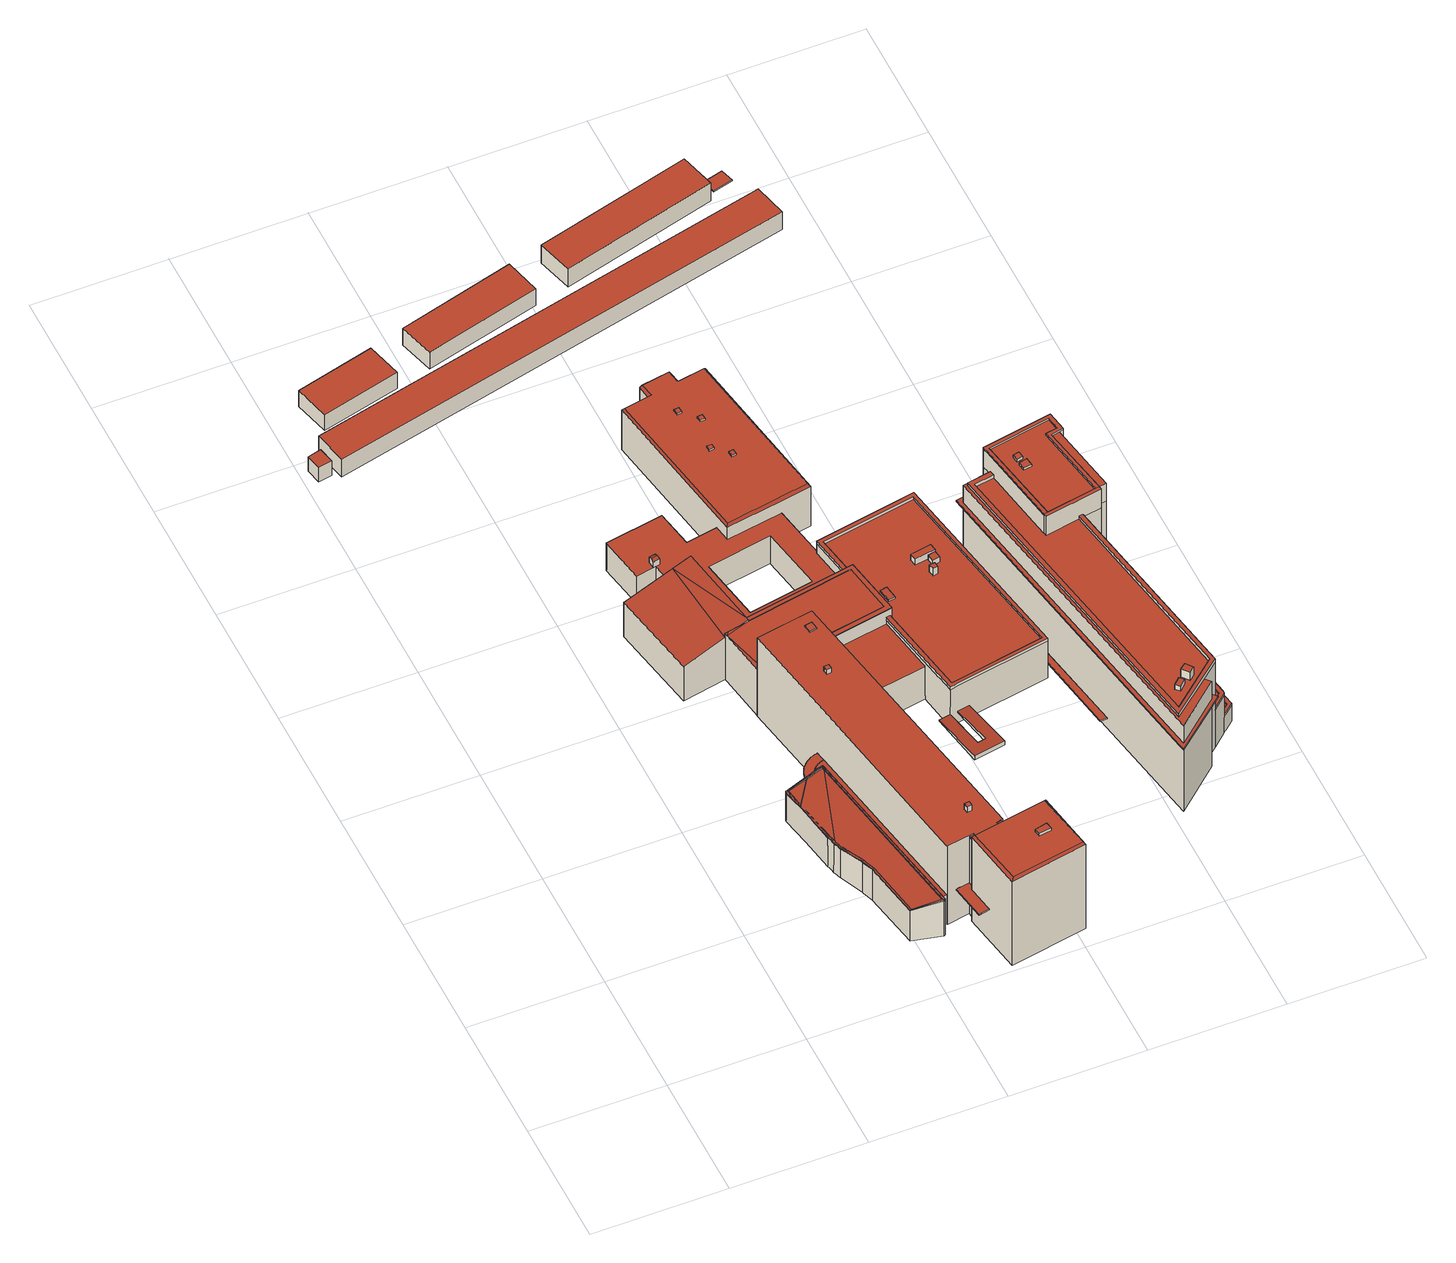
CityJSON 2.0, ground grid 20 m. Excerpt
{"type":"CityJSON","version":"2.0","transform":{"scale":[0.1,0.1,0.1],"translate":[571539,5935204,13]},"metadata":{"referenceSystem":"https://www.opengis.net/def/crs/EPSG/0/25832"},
"CityObjects":{
"building1":{"type":"Building","attributes":{"Grundfläche 2D":"4.954378","Grundhöhe NN":"14.514"},"geometry":[{"type":"Solid","lod":"3","boundaries":[[[[0,1,2,3]],[[4,5,3,2]],[[5,6,0,3]],[[6,7,1,0]],[[7,4,2,1]],[[7,6,5,4]]]],"semantics":{"surfaces":[{"type":"RoofSurface"},{"type":"WallSurface"},{"type":"GroundSurface"}],"values":[[0,1,1,1,1,2]]}}]},
"building2":{"type":"Building","attributes":{"Grundfläche 2D":"66.186801","Grundhöhe NN":"14.750"},"geometry":[{"type":"Solid","lod":"3","boundaries":[[[[8,9,10,11]],[[12,13,11,10]],[[13,14,8,11]],[[14,15,9,8]],[[15,12,10,9]],[[15,14,13,12]]]],"semantics":{"surfaces":[{"type":"RoofSurface"},{"type":"WallSurface"},{"type":"GroundSurface"}],"values":[[0,1,1,1,1,2]]}}]},
"building3":{"type":"Building","attributes":{"Grundfläche 2D":"99.304864","Grundhöhe NN":"14.687"},"geometry":[{"type":"Solid","lod":"3","boundaries":[[[[16,17,18,19]],[[20,21,19,18]],[[21,22,16,19]],[[22,23,17,16]],[[23,20,18,17]],[[23,22,21,20]]]],"semantics":{"surfaces":[{"type":"RoofSurface"},{"type":"WallSurface"},{"type":"GroundSurface"}],"values":[[0,1,1,1,1,2]]}}]},
"building4":{"type":"Building","attributes":{"Grundfläche 2D":"372.891329","Grundhöhe NN":"14.514"},"geometry":[{"type":"Solid","lod":"3","boundaries":[[[[24,25,26,27]],[[28,29,27,26]],[[29,30,24,27]],[[30,31,25,24]],[[31,28,26,25]],[[31,30,29,28]]]],"semantics":{"surfaces":[{"type":"RoofSurface"},{"type":"WallSurface"},{"type":"GroundSurface"}],"values":[[0,1,1,1,1,2]]}}]},
"building5":{"type":"Building","attributes":{"Grundfläche 2D":"2836.733185","Grundhöhe NN":"13.430"},"children":["building5-1","building5-2","building5-3","building5-4","building5-5","building5-6","building5-7","building5-8","building5-9","building5-10","building5-11","building5-12","building5-13","building5-14","building5-15","building5-16","building5-17","building5-18","building5-19","building5-20","building5-21","building5-22","building5-23","building5-24","building5-25","building5-26","building5-27","building5-28"],"geometry":[{"type":"MultiSurface","lod":"3","boundaries":[[[32,33,34,35,36,37,38,39]],[[40,41,42,43,44,45,46,47,48]],[[49,50,51,52,53,54,55,56,57]],[[58,59,60,61,62,63,64,65,66,67,68,69,70]],[[71,72,73,74,75,76,77,78,79,80]],[[81,82,83,84,85,86,87]],[[88,89,90,91]],[[92,93,94,95,96,97,98],[99,100,101,102,103,104],[105,106,107,108]],[[109,110,111,112,113,114,115,116,117,118,119,120,121,122,123,124]],[[125,126,127,128,129,130,131,132,133,134,135,136,137,138,139,140]],[[141,142,143,144,145,146,147]],[[148,149,150,151]],[[152,153,154,155,156,157,158,159,160,161,162,163,164,165,166],[167,168,169,170]],[[171,172,173,52,51,50]],[[173,174,53,52]],[[174,175,54,53]],[[175,176,55,54]],[[176,177,56,55]],[[177,178,57,56]],[[178,179,49,57]],[[179,171,50,49]],[[180,181,182]],[[183,184,180,182,185,186,187,188,189]],[[180,184,190,191]],[[192,180,191]],[[193,194,195,196,197,198,199,200,201,202,203]],[[204,205,206,207,208,209,210,211,212,213,214,215,216,217,218,219],[220,221,220,210]],[[221,220,210,220]],[[218,219,218,217]],[[222,219,218,217,223,224,225,226,227,228,229,230,231]],[[232,233,234,235,236,237,238,239,240]],[[241,242,243,244]],[[242,245,246,243]],[[245,247,248,246]],[[247,241,244,248]],[[246,248,244,243]],[[249,250,251]],[[252,253,190,254,251,250]],[[255,256,257,252,250]],[[258,259,260,261,262,263,264,265]],[[266,267,268,269]],[[270,271,272,273]],[[274,275,276,277,278,279,280,281,282,283,284,285,286,287,288,289,290,291,292,293,294,295,296,297,298,299,300,301,302,303,304,305,306,307,308,309,310,311,312,313,314,315]],[[316,317,318,319]],[[320,321,322,36,35,34]],[[322,323,37,36]],[[39,38,142,141]],[[141,147,32,39]],[[324,325,326,42,41,40]],[[326,327,328,44,43,42]],[[150,47,46,151]],[[150,149,48,47]],[[329,330,331,332,66,65,64,63]],[[332,333,67,66]],[[333,334,68,67]],[[184,183,189,188,59,58,70,69]],[[60,59,188,187]],[[185,62,61,60,187,186]],[[261,260,75,74]],[[260,259,76,75]],[[259,258,335,77,76]],[[335,336,78,77]],[[85,84,80,79]],[[84,83,71,80]],[[72,71,83,82]],[[82,81,73,72]],[[337,338,339,88]],[[340,89,88,339]],[[340,341,90,89]],[[342,90,341,343]],[[342,343,344,345]],[[345,344,346,347]],[[262,261,74,73,81,87,348,349,350,347,346,351,352]],[[91,115,114,337,88]],[[342,117,116,115,91,90]],[[342,345,118,117]],[[345,347,119,118]],[[347,350,349,348,122,121,120,119]],[[124,123,98,97]],[[109,124,97,96]],[[110,109,96,95]],[[111,110,95,94]],[[92,113,112,111,94,93]],[[353,354,131,130]],[[354,355,356,357,134,133,132,131]],[[357,358,135,134]],[[358,359,136,135]],[[359,360,137,136]],[[139,138,233,232]],[[140,139,232,240]],[[240,239,238,126,125,140]],[[238,237,127,126]],[[237,236,128,127]],[[242,241,361,362]],[[46,45,44,328,146,145,363,364,365,336,148,151]],[[339,338,363,145,144,143]],[[38,37,340,339,143,142]],[[340,37,323,366,367,341]],[[368,343,341,367]],[[344,343,368,369]],[[346,344,369,370]],[[346,370,371,372,373,374,375,262,352,351]],[[40,335,258,376,377,378,379,324]],[[149,148,336,335,40,48]],[[380,381,382,354,353,319,318,383]],[[384,385,386,357,356,355,354,382,381,380,387,388]],[[384,389,358,357,386,385]],[[156,359,358,389,390,157]],[[359,156,155,360]],[[266,269,203,202,272,271,391,392,393,394,395,396,245,242,362,397]],[[245,396,395,394,398,247]],[[241,247,398,361]],[[314,313,399,400]],[[401,274,401,402]],[[403,404,275,274,401,402]],[[405,406,276,275,404,403]],[[406,276,406,405]],[[407,408,277,276,406,405]],[[408,277,408,407]],[[409,410,278,277,408,407]],[[410,278,410,409]],[[411,412,279,278,410,409]],[[412,279,412,411]],[[413,414,280,279,412,411]],[[415,416,281,280,414,413]],[[417,418,282,281,416,415]],[[418,282,418,417]],[[419,420,283,282,418,417]],[[421,422,284,283,420,419]],[[422,284,422,421]],[[423,424,285,284,422,421]],[[424,285,424,423]],[[425,426,286,285,424,423]],[[427,428,429,288,287,286,426,425]],[[429,288,429,428]],[[430,431,289,288,429,428]],[[431,289,431,430]],[[432,433,290,289,431,430]],[[434,435,436,292,291,290,433,432]],[[437,438,293,292,436,435]],[[438,293,438,437]],[[439,440,294,293,438,437]],[[441,442,295,294,440,439]],[[443,444,445,297,296,295,442,441]],[[446,447,298,297,445,444]],[[448,449,299,298,447,446]],[[449,299,449,448]],[[450,451,300,299,449,448]],[[452,453,301,300,451,450]],[[454,455,302,301,453,452]],[[456,457,303,302,455,454]],[[458,459,311,310,460,461]],[[462,463,304,303,457,456]],[[464,465,305,304,463,462]],[[466,467,306,305,465,464]],[[468,469,307,306,467,466]],[[470,471,308,307,469,468]],[[471,308,471,470]],[[472,473,309,308,471,470]],[[461,460,310,309,473,472]],[[69,68,334,154,153,249,251,254]],[[474,255,250,249,153,152,475]],[[256,255,474,476]],[[257,256,476,477]],[[190,184,69,254]],[[478,263,262,375,374,373,479,480]],[[481,264,263,478,480,479,482,483]],[[484,265,264,481,483,482,485,486]],[[376,258,265,484,486,485,378,377]],[[376,258,376,377,378,377]],[[487,322,321,320,488,489]],[[323,322,487,366]],[[267,266,397,490]],[[488,320,34,326,325,324,379,491]],[[32,147,146,328,327,326,34,33]],[[158,157,390,492]],[[161,160,493,494]],[[162,161,494,495]],[[163,162,495,496]],[[164,163,496,497]],[[166,165,164,497,498]],[[152,166,498,475]],[[499,500,170,169]],[[501,499,169,168]],[[502,501,168,167]],[[500,502,167,170]],[[503,173,172,171,159,158,492]],[[174,173,503,504]],[[175,174,504,505]],[[176,175,505,506]],[[177,176,506,507]],[[178,177,507,508]],[[179,178,508,509]],[[160,159,171,179,509,493]],[[353,130,129,128,236,235,332,331,330,329,316,319]],[[332,235,234,333]],[[138,137,360,155,154,334,333,234,233]],[[190,253,252,192,191]],[[510,511,181,180,192,252,257,477]],[[203,269,268,193]],[[512,194,193,268,267,490]],[[317,316,329,63,62,195,194,512,513]],[[182,181,511,514,196,195,62,185]],[[315,314,400,515,200,199,198,197,196,514,516,517,402,401,274]],[[518,519,270,273,201,200,515,520]],[[201,273,272,202]],[[209,208,521,522]],[[523,212,211,210,209,522,524]],[[525,526,216,215,214,213,212,523,527]],[[528,529,225,224,223,217,216,526,530]],[[227,226,225,529,531]],[[532,229,228,227,531,533]],[[230,229,532,534]],[[231,230,534,535]],[[222,231,535,536]],[[312,219,222,536,399,313]],[[459,458,521,208,207,206,205,204,219,312,311]],[[391,271,270,519,518,520,393,392]],[[318,317,513,383]],[[485,482,479,373,372,371,370,369,368,367,366,487,489,488,491,379,378]],[[477,476,474,475,498,497,496,495,494,493,509,508,507,506,505,504,503,492,390,389,384,388,387,380,383,513,512,490,397,362,361,398,394,393,520,515,400,399,536,535,534,532,533,531,529,528,530,526,525,527,523,524,522,521,458,461,472,470,468,466,464,462,456,454,452,450,448,446,444,443,441,439,437,435,434,432,430,428,427,425,423,421,419,417,415,413,411,409,407,405,403,402,517,516,514,511,510],[499,501,502,500]]],"semantics":{"surfaces":[{"type":"RoofSurface"},{"type":"WallSurface"},{"type":"GroundSurface"}],"values":[0,0,0,0,0,0,0,0,0,0,0,0,0,0,0,0,0,0,0,0,0,0,0,0,0,0,0,0,0,0,0,0,0,0,0,0,0,0,0,0,0,0,0,0,1,1,1,1,1,1,1,1,1,1,1,1,1,1,1,1,1,1,1,1,1,1,1,1,1,1,1,1,1,1,1,1,1,1,1,1,1,1,1,1,1,1,1,1,1,1,1,1,1,1,1,1,1,1,1,1,1,1,1,1,1,1,1,1,1,1,1,1,1,1,1,1,1,1,1,1,1,1,1,1,1,1,1,1,1,1,1,1,1,1,1,1,1,1,1,1,1,1,1,1,1,1,1,1,1,1,1,1,1,1,1,1,1,1,1,1,1,1,1,1,1,1,1,1,1,1,1,1,1,1,1,1,1,1,1,1,1,1,1,1,1,1,1,1,1,1,1,1,1,1,1,1,1,1,1,1,1,1,1,1,1,1,1,1,1,1,1,1,1,1,1,1,1,1,1,2,2]}}]},
"building5-1":{"type":"BuildingInstallation","parents":["building5"],"geometry":[{"type":"MultiSurface","lod":"3","boundaries":[[[537,538,539,540,541]],[[539,538,542,543]],[[540,165,166,544,537,541]],[[537,544,545,542,538]],[[545,546,543,542]],[[546,165,540,539,543]]],"semantics":{"surfaces":[{"type":"RoofSurface"},{"type":"WallSurface"}],"values":[0,0,1,1,1,1]}}]},
"building5-2":{"type":"BuildingInstallation","parents":["building5"],"geometry":[{"type":"MultiSurface","lod":"3","boundaries":[[[547,548,549,550]],[[550,549,551,552]],[[547,550,552,553]],[[548,547,553,554]],[[549,548,554,551]]],"semantics":{"surfaces":[{"type":"RoofSurface"},{"type":"WallSurface"}],"values":[0,1,1,1,1]}}]},
"building5-3":{"type":"BuildingInstallation","parents":["building5"],"geometry":[{"type":"MultiSurface","lod":"3","boundaries":[[[555,556,557,558]],[[558,557,559,560]],[[555,558,560,561]],[[556,555,561,562]],[[557,556,562,559]]],"semantics":{"surfaces":[{"type":"RoofSurface"},{"type":"WallSurface"}],"values":[0,1,1,1,1]}}]},
"building5-4":{"type":"BuildingInstallation","parents":["building5"],"geometry":[{"type":"MultiSurface","lod":"3","boundaries":[[[563,564,565,566]],[[566,565,567,568]],[[563,566,568,569]],[[564,563,569,570]],[[565,564,570,567]]],"semantics":{"surfaces":[{"type":"RoofSurface"},{"type":"WallSurface"}],"values":[0,1,1,1,1]}}]},
"building5-5":{"type":"BuildingInstallation","parents":["building5"],"geometry":[{"type":"MultiSurface","lod":"3","boundaries":[[[571,572,573,574]],[[572,571,575,576]],[[574,573,577,578]],[[571,574,578,575]],[[573,572,576,577]]],"semantics":{"surfaces":[{"type":"RoofSurface"},{"type":"WallSurface"}],"values":[0,1,1,1,1]}}]},
"building5-6":{"type":"BuildingInstallation","parents":["building5"],"geometry":[{"type":"MultiSurface","lod":"3","boundaries":[[[579,180,181,182]]],"semantics":{"surfaces":[{"type":"RoofSurface"}],"values":[0]}}]},
"building5-7":{"type":"BuildingInstallation","parents":["building5"],"geometry":[{"type":"MultiSurface","lod":"3","boundaries":[[[580,581,582,583]],[[583,582,584,585]],[[580,583,585,586]],[[581,580,586,587]],[[582,581,587,584]]],"semantics":{"surfaces":[{"type":"RoofSurface"},{"type":"WallSurface"}],"values":[0,1,1,1,1]}}]},
"building5-8":{"type":"BuildingInstallation","parents":["building5"],"geometry":[{"type":"MultiSurface","lod":"3","boundaries":[[[123,122,588,589,590,591,114,113]],[[78,336,365,364,363,591,590,589,588,86,85,79]],[[114,591,363,338,337]],[[123,113,92,98]],[[122,348,87,86,588]]],"semantics":{"surfaces":[{"type":"RoofSurface"},{"type":"WallSurface"}],"values":[0,1,1,1,1]}}]},
"building5-9":{"type":"BuildingInstallation","parents":["building5"],"geometry":[{"type":"MultiSurface","lod":"3","boundaries":[[[592,593,594,595]],[[595,594,596,597]],[[592,595,597,598]],[[593,592,598,599]],[[594,593,599,596]]],"semantics":{"surfaces":[{"type":"RoofSurface"},{"type":"WallSurface"}],"values":[0,1,1,1,1]}}]},
"building5-10":{"type":"BuildingInstallation","parents":["building5"],"geometry":[{"type":"MultiSurface","lod":"3","boundaries":[[[600,601,602,603]],[[603,602,106,105]],[[600,603,105,108]],[[601,600,108,107]],[[602,601,107,106]]],"semantics":{"surfaces":[{"type":"RoofSurface"},{"type":"WallSurface"}],"values":[0,1,1,1,1]}}]},
"building5-11":{"type":"BuildingInstallation","parents":["building5"],"geometry":[{"type":"MultiSurface","lod":"3","boundaries":[[[604,605,606,607,608,609]],[[607,606,100,99]],[[608,607,99,104]],[[102,101,605,604,609,608,104,103]],[[606,605,101,100]]],"semantics":{"surfaces":[{"type":"RoofSurface"},{"type":"WallSurface"}],"values":[0,1,1,1,1]}}]},
"building5-12":{"type":"BuildingInstallation","parents":["building5"],"geometry":[{"type":"MultiSurface","lod":"3","boundaries":[[[610,611,612,613]],[[613,612,614,615]],[[610,613,615,616]],[[611,610,616,617]],[[612,611,617,614]]],"semantics":{"surfaces":[{"type":"RoofSurface"},{"type":"WallSurface"}],"values":[0,1,1,1,1]}}]},
"building5-13":{"type":"BuildingInstallation","parents":["building5"],"geometry":[{"type":"MultiSurface","lod":"3","boundaries":[[[618,619,620,621]],[[621,620,622,623]],[[618,621,623,624]],[[619,618,624,625]],[[620,619,625,622]]],"semantics":{"surfaces":[{"type":"RoofSurface"},{"type":"WallSurface"}],"values":[0,1,1,1,1]}}]},
"building5-14":{"type":"BuildingInstallation","parents":["building5"],"geometry":[{"type":"MultiSurface","lod":"3","boundaries":[[[626,627,628,629]],[[629,628,630,631]],[[626,629,631,632]],[[627,626,632,633]],[[628,627,633,630]]],"semantics":{"surfaces":[{"type":"RoofSurface"},{"type":"WallSurface"}],"values":[0,1,1,1,1]}}]},
"building5-15":{"type":"BuildingInstallation","parents":["building5"],"geometry":[{"type":"MultiSurface","lod":"3","boundaries":[[[634,635,636]],[[637,638,639,636,635,640]],[[634,641,642,643,644,645,635]],[[642,646,647,648,649,650,643]],[[651,652,647,646]],[[222,219,636,639]],[[642,641,634,636,219,204,205,206,207,208,651,646]],[[208,209,652,651]],[[649,648,647,653,654,221,655,656,657,658,635,645,644,643,650]],[[635,658,218,640]],[[659,637,640,218]],[[231,222,639,638]]],"semantics":{"surfaces":[{"type":"RoofSurface"},{"type":"WallSurface"}],"values":[0,0,0,0,0,1,1,1,1,1,1,1]}}]},
"building5-16":{"type":"BuildingInstallation","parents":["building5"],"geometry":[{"type":"MultiSurface","lod":"3","boundaries":[[[652,660,647]],[[660,661,647]],[[662,661,660]],[[662,210,220]],[[220,661,662]],[[211,663,664,210]],[[210,664,665,220]],[[666,667,211]],[[667,663,211]],[[666,668,669,670,671,667]],[[669,672,673,674,670]],[[675,676,677,673,672]],[[676,678,679,677]],[[678,680,681,682,679]],[[683,681,680,684,685,686,687,688]],[[689,690,691,692,693,694,695,696,687,686]],[[692,697,698,699,700,701,702,703,693]],[[704,705,706,707,693,703,702,701]],[[662,660,652,209,210,211,212,672,669,668,666,211,210]],[[675,672,212,213,214,215,216,680,678,676]],[[217,223,224,225,686,685,684,680,216]],[[690,689,686,225,226,227,692,691]],[[229,700,699,698,697,692,227,228]],[[687,696,695]],[[693,707,687,695,694]],[[688,708,709,681,683,688,687]],[[673,677,679,682,681,709,710]],[[663,664,665,220,665,664,663,667,671,670,674,673,710,667]],[[220,653,647,661]]],"semantics":{"surfaces":[{"type":"RoofSurface"},{"type":"WallSurface"}],"values":[0,0,0,0,0,0,0,0,0,0,0,0,0,0,0,0,0,1,1,1,1,1,1,1,1,1,1,1,1]}}]},
"building5-17":{"type":"BuildingInstallation","parents":["building5"],"geometry":[{"type":"MultiSurface","lod":"3","boundaries":[[[711,638,637]],[[712,638,711]],[[700,712,711,701]],[[711,637,659,713]],[[701,711,713,704]],[[712,700,229,230]],[[230,231,638,712]]],"semantics":{"surfaces":[{"type":"RoofSurface"},{"type":"WallSurface"}],"values":[0,0,0,1,1,1,1]}}]},
"building5-18":{"type":"BuildingInstallation","parents":["building5"],"geometry":[{"type":"MultiSurface","lod":"3","boundaries":[[[714,715,716,717]],[[717,716,718,719]],[[714,717,719,720]],[[715,714,720,721]],[[716,715,721,718]]],"semantics":{"surfaces":[{"type":"RoofSurface"},{"type":"WallSurface"}],"values":[0,1,1,1,1]}}]},
"building5-19":{"type":"BuildingInstallation","parents":["building5"],"geometry":[{"type":"MultiSurface","lod":"3","boundaries":[[[722,723,724,725]],[[725,724,726,727]],[[722,725,727,728]],[[723,722,728,729]],[[724,723,729,726]]],"semantics":{"surfaces":[{"type":"RoofSurface"},{"type":"WallSurface"}],"values":[0,1,1,1,1]}}]},
"building5-20":{"type":"BuildingInstallation","parents":["building5"],"geometry":[{"type":"MultiSurface","lod":"3","boundaries":[[[730,731,732,733]],[[734,735,731,730]],[[735,736,732,731]],[[736,737,733,732]],[[730,733,737,734]]],"semantics":{"surfaces":[{"type":"RoofSurface"},{"type":"WallSurface"}],"values":[0,1,1,1,1]}}]},
"building5-21":{"type":"BuildingInstallation","parents":["building5"],"geometry":[{"type":"MultiSurface","lod":"3","boundaries":[[[738,739,740,741]],[[741,740,742,743]],[[738,741,743,744]],[[739,738,744,745]],[[745,742,740,739]]],"semantics":{"surfaces":[{"type":"RoofSurface"},{"type":"WallSurface"}],"values":[0,1,1,1,1]}}]},
"building5-22":{"type":"BuildingInstallation","parents":["building5"],"geometry":[{"type":"MultiSurface","lod":"3","boundaries":[[[746,747,748,749]],[[749,748,750,751]],[[751,752,746,749]],[[747,746,752,753]],[[753,750,748,747]]],"semantics":{"surfaces":[{"type":"RoofSurface"},{"type":"WallSurface"}],"values":[0,1,1,1,1]}}]},
"building5-23":{"type":"BuildingInstallation","parents":["building5"],"geometry":[{"type":"MultiSurface","lod":"3","boundaries":[[[754,755,756,757,758,376,484,481,478,375,759,760]],[[376,377,486,484]],[[484,486,483,481]],[[481,483,480,478]],[[478,480,374,375]],[[760,759,375,374,761,762]],[[754,760,762,763]],[[764,756,755,754,763,765]],[[757,756,764,766]],[[758,757,766,767]],[[758,767,377,376]],[[377,767,766,764,765,763,762,761,374,480,483,486]]],"semantics":{"surfaces":[{"type":"RoofSurface"},{"type":"WallSurface"},{"type":"OuterCeilingSurface"}],"values":[0,1,1,1,1,1,1,1,1,1,1,2]}}]},
"building5-24":{"type":"BuildingInstallation","parents":["building5"],"geometry":[{"type":"MultiSurface","lod":"3","boundaries":[[[768,769,770,386,771]],[[769,768,772,773]],[[770,769,773,774]],[[386,770,774,385,775,771]],[[768,771,775,772]],[[385,774,773,772,775]]],"semantics":{"surfaces":[{"type":"RoofSurface"},{"type":"WallSurface"},{"type":"OuterCeilingSurface"}],"values":[0,1,1,1,1,2]}}]},
"building5-25":{"type":"BuildingInstallation","parents":["building5"],"geometry":[{"type":"MultiSurface","lod":"3","boundaries":[[[776,777,778,779,780,781,782,382]],[[783,784,780,779]],[[784,785,781,780]],[[785,786,782,781]],[[786,381,382,782]],[[381,787,776,382]],[[787,788,777,776]],[[788,789,778,777]],[[789,783,779,778]],[[785,784,783,789,788,787,381,786]]],"semantics":{"surfaces":[{"type":"RoofSurface"},{"type":"WallSurface"},{"type":"OuterCeilingSurface"}],"values":[0,1,1,1,1,1,1,1,1,2]}}]},
"building5-26":{"type":"BuildingInstallation","parents":["building5"],"geometry":[{"type":"MultiSurface","lod":"3","boundaries":[[[790,791,792,793]],[[794,795,793,792]],[[795,796,790,793]],[[796,797,791,790]],[[797,794,792,791]],[[797,796,795,794]]],"semantics":{"surfaces":[{"type":"RoofSurface"},{"type":"WallSurface"},{"type":"OuterCeilingSurface"}],"values":[0,1,1,1,1,2]}}]},
"building5-27":{"type":"BuildingInstallation","parents":["building5"],"geometry":[{"type":"MultiSurface","lod":"3","boundaries":[[[519,798,799,800,396,391]],[[801,395,396,800]],[[392,518,519,391]],[[395,392,391,396]],[[518,802,798,519]],[[802,803,799,798]],[[803,801,800,799]],[[801,803,802,518,392,395]]],"semantics":{"surfaces":[{"type":"RoofSurface"},{"type":"WallSurface"},{"type":"OuterCeilingSurface"}],"values":[0,1,1,1,1,1,1,2]}}]},
"building5-28":{"type":"BuildingInstallation","parents":["building5"],"geometry":[{"type":"MultiSurface","lod":"3","boundaries":[[[309,308,307,306,305,304,303,302,301,300,299,298,297,296,295,294,293,292,291,290,289,288,287,286,285,284,283,282,281,280,279,278,277,276,275,274,804,805,806,807,808,809,810,811,812,813,814,815,816,817,818,819,820,821,822,823,824,825,826,827,828,829,830,831,832,833,834,835,836,837,838,839,840,841,842,843,844,845,846,847,848,849,850,311,310]],[[283,420,418,282]],[[281,282,418,416]],[[281,416,414,280]],[[280,414,412,279]],[[805,804,274,401,851,852]],[[311,459,460,310]],[[309,310,460,473]],[[309,473,471,308]],[[308,471,469,307]],[[306,307,469,467]],[[306,467,465,305]],[[305,465,463,304]],[[303,304,463,457]],[[303,457,455,302]],[[302,455,453,301]],[[300,301,453,451]],[[300,451,449,299]],[[299,449,447,298]],[[298,447,445,297]],[[295,296,297,445,853,442]],[[295,442,440,294]],[[284,422,420,283]],[[294,440,438,293]],[[293,438,436,292]],[[290,291,292,436,854,433]],[[289,290,433,431]],[[289,431,429,288]],[[286,287,288,429,855,426]],[[286,426,424,285]],[[285,424,422,284]],[[279,412,410,278]],[[278,410,408,277]],[[277,408,406,276]],[[276,406,404,275]],[[275,404,401,274]],[[850,856,459,311]],[[806,805,852,857]],[[807,806,857,858]],[[808,807,858,859]],[[809,808,859,860]],[[810,809,860,861]],[[811,810,861,862]],[[812,811,862,863]],[[813,812,863,864]],[[865,815,814,813,864,866]],[[816,815,865,867]],[[868,818,817,816,867,869]],[[819,818,868,870]],[[820,819,870,871]],[[821,820,871,872]],[[822,821,872,873]],[[823,822,873,874]],[[824,823,874,875]],[[825,824,875,876]],[[826,825,876,877]],[[878,827,826,877]],[[828,827,878,879]],[[829,828,879,880]],[[830,829,880,881]],[[831,830,881,882]],[[832,831,882,883]],[[833,832,883,884]],[[834,833,884,885]],[[835,834,885,886]],[[836,835,886,887]],[[837,836,887,888]],[[838,837,888,889]],[[839,838,889,890]],[[840,839,890,891]],[[841,840,891,892]],[[842,841,892,893]],[[843,842,893,894]],[[844,843,894,895]],[[845,844,895,896]],[[846,845,896,897]],[[847,846,897,898]],[[848,847,898,899]],[[849,848,899,900]],[[850,849,900,856]],[[896,895,894,893,892,891,890,889,888,887,886,885,884,883,882,881,880,879,878,877,876,875,874,873,872,871,870,868,869,867,865,866,864,863,862,861,860,859,858,857,852,851,401,404,406,408,410,412,414,416,418,420,422,424,426,855,429,431,433,854,436,438,440,442,853,445,447,449,451,453,455,457,463,465,467,469,471,473,460,459,856,900,899,898,897]]],"semantics":{"surfaces":[{"type":"RoofSurface"},{"type":"WallSurface"},{"type":"OuterCeilingSurface"}],"values":[0,1,1,1,1,1,1,1,1,1,1,1,1,1,1,1,1,1,1,1,1,1,1,1,1,1,1,1,1,1,1,1,1,1,1,1,1,1,1,1,1,1,1,1,1,1,1,1,1,1,1,1,1,1,1,1,1,1,1,1,1,1,1,1,1,1,1,1,1,1,1,1,1,1,1,1,1,1,1,1,2]}}]},
"building6":{"type":"Building","attributes":{"Grundfläche 2D":"131.952375","Grundhöhe NN":"14.439"},"children":["building6-1"],"geometry":[{"type":"Solid","lod":"3","boundaries":[[[[901,902,903,904]],[[902,901,905,906]],[[903,902,906,907]],[[904,903,907,908]],[[901,904,908,905]],[[906,905,908,907]]]],"semantics":{"surfaces":[{"type":"RoofSurface"},{"type":"WallSurface"},{"type":"GroundSurface"}],"values":[[0,1,1,1,1,2]]}}]},
"building6-1":{"type":"BuildingInstallation","parents":["building6"],"geometry":[{"type":"MultiSurface","lod":"3","boundaries":[[[909,910,911,912]],[[910,909,913,914]],[[911,910,914,915]],[[912,911,915,916]],[[909,912,916,913]],[[914,913,916,915]]],"semantics":{"surfaces":[{"type":"RoofSurface"},{"type":"WallSurface"},{"type":"OuterCeilingSurface"}],"values":[0,1,1,1,1,2]}}]}
},
"vertices":[
[30,1179,43],[10,1174,43],[15,1151,43],[35,1155,43],[15,1151,15],[35,1155,15],[30,1179,15],[10,1174,15],
[44,1281,49],[58,1228,49],[175,1258,49],[161,1311,49],[175,1258,18],[161,1311,18],[44,1281,18],[58,1228,18],
[401,1319,49],[387,1373,49],[213,1326,49],[228,1273,49],[213,1326,17],[228,1273,17],[401,1319,17],[387,1373,17],
[35,1197,49],[46,1147,49],[751,1312,49],[739,1362,49],[751,1312,15],[739,1362,15],[35,1197,15],[46,1147,15],
[920,279,38],[921,277,38],[921,273,38],[924,275,38],[938,287,38],[885,572,38],[882,572,38],[932,289,38],[899,253,80],[919,271,80],[921,273,80],[921,277,80],[871,562,80],[868,562,80],[865,561,80],[915,276,80],[898,261,80],[407,1048,86],[448,808,86],[529,822,86],[572,829,86],[531,1070,86],[490,1063,86],[487,1083,86],[445,1076,86],[449,1055,86],[557,660,94],[559,660,94],[572,583,94],[570,582,94],[459,563,94],[461,556,94],[574,576,94],[577,576,94],[580,577,94],[564,667,94],[398,638,94],[399,632,94],[556,660,94],[821,195,176],[737,664,176],[767,669,176],[765,676,176],[730,670,176],[816,184,176],[899,253,176],[845,558,176],[839,557,176],[892,256,176],[767,669,170],[737,664,170],[821,195,170],[892,256,170],[839,557,170],[788,548,170],[787,553,170],[872,570,204],[885,572,204],[866,680,204],[853,677,204],[867,567,204],[867,569,204],[847,682,204],[865,685,204],[862,705,204],[769,688,204],[793,554,204],[808,639,204],[796,637,204],[794,648,204],[795,649,204],[804,650,204],[806,651,204],[803,656,204],[794,654,204],[792,663,204],[801,665,204],[862,705,207],[865,685,207],[847,682,207],[867,569,207],[867,567,207],[873,568,207],[853,677,207],[866,680,207],[872,681,207],[867,711,207],[763,693,207],[763,688,207],[764,687,207],[787,553,207],[793,554,207],[769,688,207],[691,752,81],[743,459,81],[602,434,81],[577,576,81],[574,576,81],[571,575,81],[597,428,81],[603,429,81],[608,430,81],[749,455,81],[694,762,81],[543,735,81],[555,666,81],[561,667,81],[550,730,81],[690,755,81],[932,289,35],[882,572,35],[872,570,35],[873,568,35],[874,563,35],[871,562,35],[920,279,35],[845,558,77],[898,261,77],[915,276,77],[865,561,77],[348,761,57],[376,766,57],[398,638,57],[555,666,57],[543,735,57],[545,736,57],[530,819,57],[446,805,57],[442,830,57],[395,822,57],[385,879,57],[299,864,57],[311,794,57],[337,799,57],[341,800,57],[500,788,57],[517,692,57],[421,675,57],[404,771,57],[446,805,81],[530,819,81],[575,827,81],[534,1073,81],[493,1066,81],[489,1086,81],[442,1078,81],[445,1058,81],[404,1051,81],[363,620,93],[375,548,93],[382,549,93],[556,660,93],[399,632,93],[459,563,93],[570,582,93],[572,583,93],[559,660,93],[557,660,93],[388,630,93],[368,626,93],[362,625,93],[527,123,156],[537,125,156],[459,563,156],[374,548,156],[399,409,156],[399,408,156],[451,111,156],[452,110,156],[492,117,156],[494,105,156],[529,111,156],[382,374,70],[380,373,70],[367,371,67],[366,371,67],[333,365,59],[333,362,59],[339,331,60],[341,320,60],[350,268,59],[351,264,60],[352,261,60],[352,258,60],[353,255,60],[354,252,60],[390,370,72],[391,375,72],[341,334,60],[365,368,67],[441,94,72],[355,249,60],[356,246,60],[357,243,60],[361,234,61],[373,208,62],[374,205,62],[379,190,63],[395,103,63],[439,93,72],[550,730,76],[561,667,76],[564,667,76],[580,577,76],[577,576,76],[602,434,76],[743,459,76],[691,752,76],[690,755,76],[614,30,167],[598,123,167],[595,120,171],[611,32,171],[483,103,167],[486,101,171],[499,9,167],[502,13,171],[376,766,96],[348,761,89],[398,638,96],[362,625,86],[368,626,88],[399,632,96],[272,748,70],[297,612,70],[362,624,86],[874,232,170],[816,184,170],[730,670,170],[765,676,170],[765,680,170],[725,673,170],[815,167,170],[881,224,170],[538,113,154],[536,125,154],[527,123,154],[529,111,154],[485,116,154],[487,104,154],[494,105,154],[492,117,154],[401,394,61],[400,394,61],[399,394,61],[398,394,61],[397,393,61],[396,393,61],[395,393,61],[395,392,61],[394,392,61],[393,392,61],[393,391,61],[392,391,61],[391,391,61],[391,390,61],[390,390,61],[389,389,61],[388,389,61],[388,388,61],[387,388,61],[387,387,61],[386,387,61],[386,386,61],[385,386,61],[385,385,61],[384,385,61],[384,384,61],[383,383,61],[383,382,61],[382,381,61],[382,380,61],[382,379,61],[381,379,61],[381,378,61],[381,377,61],[381,376,61],[380,375,61],[380,374,61],[380,373,61],[391,375,61],[438,108,61],[451,111,61],[401,393,61],[461,556,68],[476,466,68],[587,486,68],[571,575,68],[921,273,35],[924,275,35],[938,287,35],[885,572,35],[899,253,77],[919,271,77],[921,273,77],[921,277,77],[871,562,77],[461,556,93],[574,576,93],[577,576,93],[580,577,93],[564,667,93],[398,638,93],[899,253,170],[845,558,170],[873,568,204],[873,568,170],[872,570,170],[885,572,170],[866,680,170],[872,681,204],[872,681,170],[867,711,170],[867,711,204],[763,693,170],[763,693,204],[787,553,204],[764,687,204],[763,688,204],[763,688,170],[764,687,170],[571,575,76],[597,428,76],[603,429,76],[608,430,76],[749,455,76],[694,762,76],[543,735,76],[555,666,76],[614,30,4],[598,123,4],[874,563,170],[871,562,170],[868,562,170],[885,572,4],[866,680,4],[872,681,4],[867,711,4],[763,693,4],[763,688,4],[764,687,4],[765,680,4],[765,680,135],[765,680,137],[874,232,137],[874,232,135],[874,232,4],[899,253,4],[597,428,4],[597,428,26],[597,428,28],[587,486,4],[749,455,4],[749,455,32],[749,455,34],[603,429,4],[608,430,4],[694,762,4],[545,736,4],[487,104,65],[487,104,63],[487,104,4],[483,103,4],[483,103,63],[483,103,65],[538,113,4],[499,9,4],[438,108,4],[451,111,4],[401,394,59],[401,394,4],[400,394,4],[400,394,59],[399,394,4],[399,394,59],[398,394,4],[398,394,59],[397,393,4],[397,393,59],[396,393,4],[396,393,59],[395,393,4],[395,393,59],[395,392,4],[395,392,59],[394,392,4],[394,392,59],[393,392,4],[393,392,59],[393,391,4],[393,391,59],[392,391,4],[392,391,59],[391,391,4],[391,391,59],[391,390,4],[390,390,4],[390,390,59],[389,389,4],[389,389,59],[388,389,4],[388,389,59],[388,388,4],[387,388,4],[387,388,59],[387,387,4],[387,387,59],[386,387,4],[386,387,59],[386,386,4],[386,386,59],[385,386,4],[385,385,4],[385,385,59],[384,385,4],[384,385,59],[384,384,4],[384,384,59],[383,383,4],[383,383,59],[383,382,4],[383,382,59],[382,381,4],[382,381,59],[382,380,4],[382,380,59],[380,373,4],[380,373,59],[380,374,59],[380,374,4],[382,379,4],[382,379,59],[381,379,4],[381,379,59],[381,378,4],[381,378,59],[381,377,4],[381,377,59],[381,376,4],[381,376,59],[380,375,4],[380,375,59],[272,748,4],[348,761,4],[297,612,4],[362,624,4],[725,673,137],[725,673,4],[725,673,135],[815,167,137],[815,167,4],[815,167,135],[881,224,137],[881,224,4],[881,224,135],[938,287,4],[921,273,4],[924,275,4],[536,125,4],[919,271,4],[530,819,4],[442,830,4],[395,822,4],[385,879,4],[299,864,4],[311,794,4],[341,800,4],[421,675,4],[404,771,4],[517,692,4],[500,788,4],[575,827,4],[534,1073,4],[493,1066,4],[489,1086,4],[442,1078,4],[445,1058,4],[404,1051,4],[363,620,4],[375,548,4],[537,125,4],[476,466,4],[374,548,4],[452,110,4],[399,409,4],[399,408,4],[485,116,63],[485,116,65],[485,116,4],[333,365,4],[333,362,4],[350,268,4],[341,320,4],[352,261,4],[353,255,4],[351,264,4],[356,246,4],[357,243,4],[355,249,4],[373,208,4],[379,190,4],[374,205,4],[395,103,4],[439,93,4],[441,94,4],
[347,801,68],[346,806,70],[337,804,70],[337,799,68],[341,800,68],[345,811,68],[336,810,68],[347,801,57],[345,811,57],[336,810,57],
[471,1018,89],[464,1017,89],[465,1009,89],[472,1010,89],[465,1009,86],[472,1010,86],[471,1018,86],[464,1017,86],
[477,941,89],[477,933,89],[485,934,89],[484,941,89],[485,934,86],[484,941,86],[477,941,86],[477,933,86],
[494,994,89],[487,993,89],[488,986,89],[495,986,89],[488,986,86],[495,986,86],[494,994,86],[487,993,86],
[506,921,89],[499,920,89],[500,912,89],[507,913,89],[506,921,86],[499,920,86],[500,912,86],[507,913,86],
[369,621,93],
[864,244,185],[856,255,185],[847,248,185],[856,237,185],[847,248,170],[856,237,170],[864,244,170],[856,255,170],
[788,548,207],[868,562,207],[871,562,207],[874,563,207],
[831,231,179],[837,225,179],[847,234,179],[841,240,179],[847,234,170],[841,240,170],[831,231,170],[837,225,170],
[801,665,209],[792,663,209],[794,654,209],[803,656,209],
[795,649,208],[794,648,208],[796,637,208],[808,639,208],[806,651,208],[804,650,208],
[450,543,158],[439,541,158],[441,529,158],[452,531,158],[441,529,156],[452,531,156],[450,543,156],[439,541,156],
[430,459,165],[431,452,165],[438,453,165],[437,460,165],[438,453,156],[437,460,156],[430,459,156],[431,452,156],
[498,161,167],[499,154,167],[506,155,167],[506,162,167],[506,155,156],[506,162,156],[498,161,156],[499,154,156],
[382,374,72],[389,372,74],[391,375,74],[438,96,74],[439,93,74],[441,94,74],[390,370,74],[380,373,72],[367,371,68],[378,370,71],[380,371,72],[381,371,72],[366,371,68],[336,363,61],[364,368,68],[365,368,68],[367,368,69],[333,365,60],[333,362,60],[336,363,60],[364,368,66],[367,368,67],[380,371,70],[381,371,70],[389,372,72],[438,96,72],
[335,352,60],[338,352,61],[337,341,60],[343,323,60],[343,324,60],[342,331,60],[343,307,60],[344,321,60],[345,294,60],[348,281,60],[348,294,60],[346,307,60],[350,268,61],[353,267,61],[351,281,61],[351,264,61],[352,261,61],[354,264,61],[352,258,61],[355,261,61],[353,255,61],[356,255,61],[356,257,61],[358,250,61],[355,249,61],[356,246,61],[357,243,61],[360,244,61],[359,247,61],[361,234,62],[365,225,62],[369,216,63],[373,208,64],[376,208,64],[372,217,63],[368,226,62],[364,235,62],[374,205,64],[375,203,64],[376,199,64],[379,190,64],[382,190,64],[379,199,64],[377,204,64],[382,190,63],[379,199,63],[377,204,63],[376,208,63],[358,250,60],[356,255,60],[353,267,60],
[397,104,64],[395,103,64],[397,104,63],
[594,625,79],[584,623,79],[587,603,79],[597,605,79],[587,603,76],[597,605,76],[594,625,76],[584,623,76],
[664,649,86],[666,638,86],[677,640,86],[675,651,86],[677,640,76],[675,651,76],[664,649,76],[666,638,76],
[645,648,88],[676,653,88],[674,663,88],[643,658,88],[645,648,76],[676,653,76],[674,663,76],[643,658,76],
[666,622,90],[665,630,90],[657,629,90],[659,621,90],[657,629,76],[659,621,76],[666,622,76],[665,630,76],
[579,78,176],[561,74,176],[563,65,176],[581,68,176],[563,65,171],[581,68,171],[579,78,171],[561,74,171],
[718,680,137],[809,166,137],[811,157,137],[890,224,137],[879,237,137],[764,687,137],[763,688,137],[764,687,135],[763,688,135],[718,680,135],[811,157,135],[809,166,135],[890,224,135],[879,237,135],
[780,334,34],[723,651,34],[714,649,34],[770,333,34],[780,334,32],[723,651,32],[714,649,32],[770,333,32],
[580,425,28],[594,343,34],[641,351,34],[626,433,28],[608,430,28],[620,366,33],[608,364,33],[626,433,26],[608,430,26],[620,366,26],[608,364,26],[580,425,26],[594,343,26],[641,351,26],
[721,695,34],[711,756,34],[696,753,34],[707,692,34],[696,753,32],[707,692,32],[721,695,32],[711,756,32],
[465,112,65],[474,59,65],[490,62,65],[490,62,63],[465,112,63],[474,59,63],
[399,408,61],[399,409,61],[398,409,61],[397,408,61],[396,408,61],[395,408,61],[394,408,61],[393,408,61],[392,407,61],[391,407,61],[390,406,61],[389,406,61],[388,406,61],[387,405,61],[386,405,61],[385,404,61],[384,403,61],[383,403,61],[382,402,61],[381,402,61],[381,401,61],[380,401,61],[379,400,61],[378,399,61],[377,398,61],[376,397,61],[375,396,61],[374,395,61],[373,394,61],[372,393,61],[371,392,61],[371,390,61],[370,389,61],[369,388,61],[369,387,61],[368,385,61],[368,384,61],[367,383,61],[367,381,61],[367,380,61],[366,379,61],[366,377,61],[366,376,61],[366,375,61],[366,373,61],[366,372,61],[366,371,61],[399,408,59],[399,409,59],[385,386,59],[388,388,59],[391,390,59],[366,371,59],[398,409,59],[397,408,59],[396,408,59],[395,408,59],[394,408,59],[393,408,59],[392,407,59],[391,407,59],[389,406,59],[390,406,59],[388,406,59],[386,405,59],[387,405,59],[385,404,59],[384,403,59],[383,403,59],[382,402,59],[381,402,59],[381,401,59],[380,401,59],[379,400,59],[378,399,59],[377,398,59],[376,397,59],[375,396,59],[374,395,59],[373,394,59],[372,393,59],[371,392,59],[371,390,59],[370,389,59],[369,388,59],[369,387,59],[368,385,59],[368,384,59],[367,383,59],[367,381,59],[367,380,59],[366,379,59],[366,377,59],[366,376,59],[366,375,59],[366,373,59],[366,372,59],
[439,1387,49],[454,1334,49],[686,1397,49],[672,1450,49],[439,1387,14],[454,1334,14],[686,1397,14],[672,1450,14],
[719,1401,36],[713,1421,36],[683,1413,36],[689,1393,36],[719,1401,34],[713,1421,34],[683,1413,34],[689,1393,34]
]}
